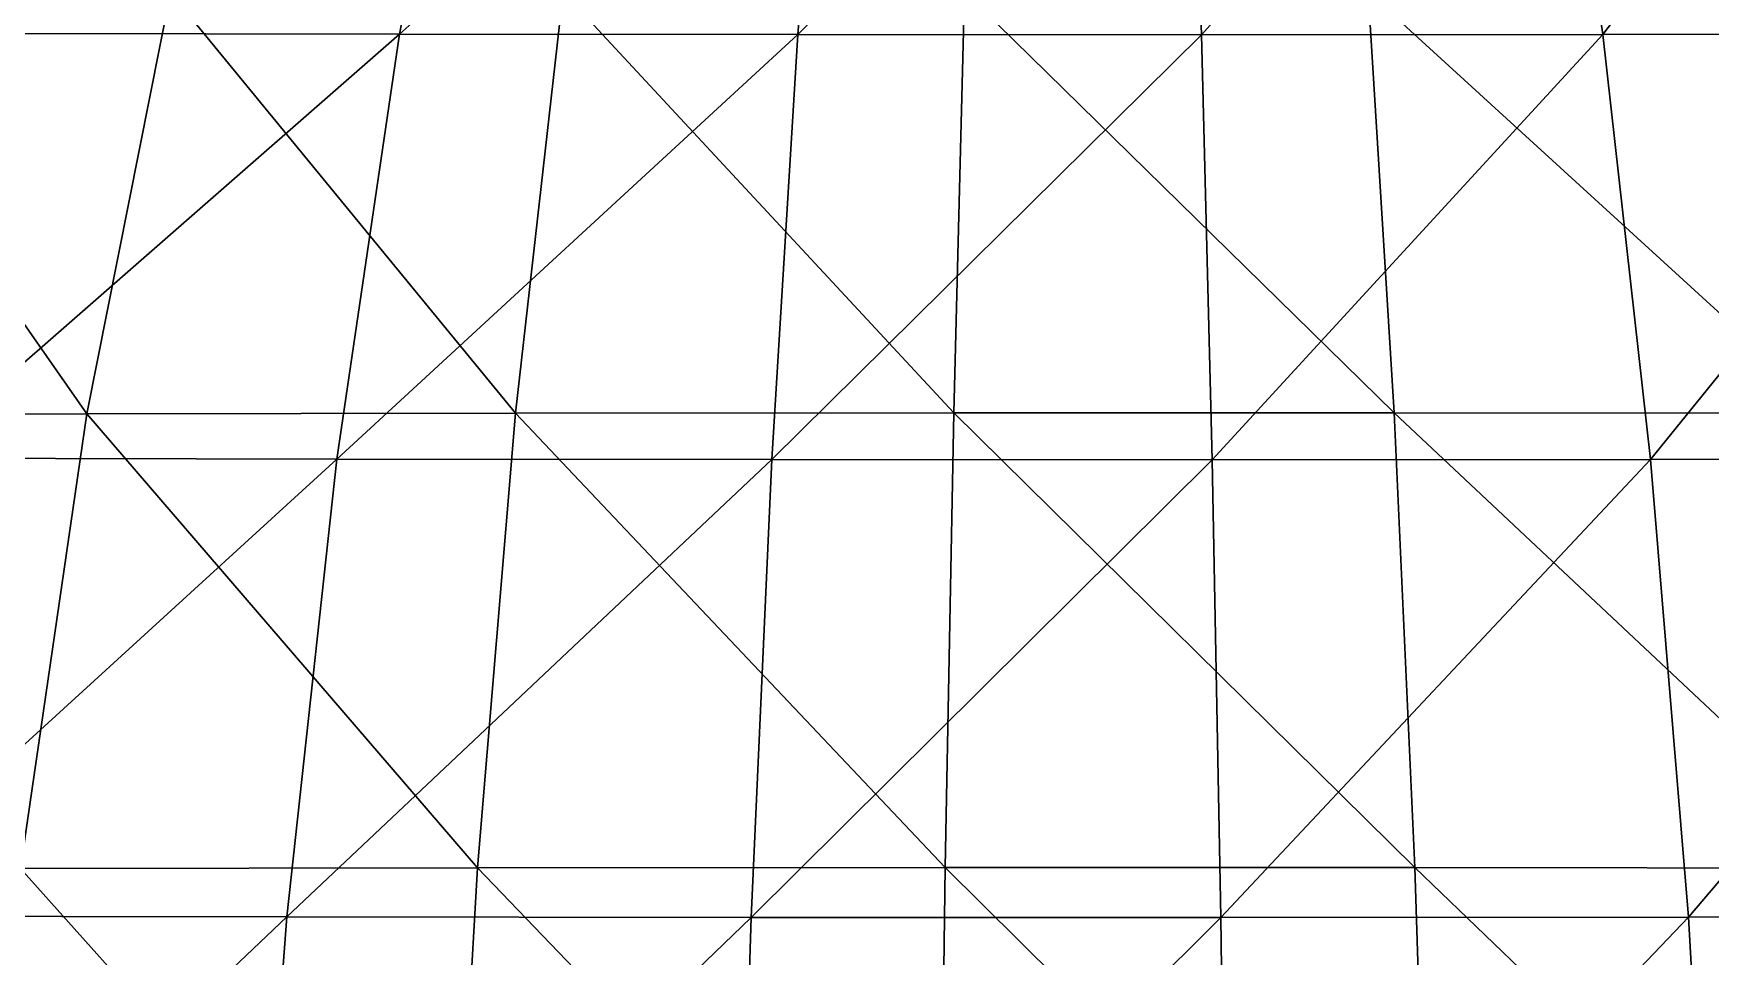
# Model space of a CAD drawing. Header units: metres. Extents: x -186 to 389, y -250 to 250.
# Drawn here: x 32.5 to 140.3, y 91.6 to 150.9 of the extents above; entities that cross this region are included whole.
import ezdxf

# ---------------------------------------------------------------- set-up
doc = ezdxf.new("R2010")
doc.units = ezdxf.units.M

msp = doc.modelspace()

# ---------------------------------------------------------------- linework, layer by layer
for points in [[(31.189423, 150.88797, -793.29504), (56.058456, 150.83638, -800.68506), (60.835403, 175.56894, -779.83136), (60.835503, 175.56905, -779.83124)], [(60.835403, 175.56894, -779.83136), (56.058456, 150.83638, -800.68506), (83.67109, 175.54353, -783.4685), (83.67119, 175.54364, -783.4684)], [(56.058456, 150.83638, -800.68506), (81.679436, 150.8079, -804.7658), (83.67109, 175.54353, -783.4685), (83.67119, 175.54364, -783.4684)], [(83.67109, 175.54353, -783.4685), (81.679436, 150.8079, -804.7658), (106.78616, 175.53917, -784.094), (106.78626, 175.53928, -784.0939)], [(81.679436, 150.8079, -804.7658), (107.61388, 150.80301, -805.4675), (106.78616, 175.53917, -784.094), (106.78626, 175.53928, -784.0939)], [(106.78616, 175.53917, -784.094), (107.61388, 150.80301, -805.4675), (129.78503, 175.55591, -781.697), (129.78514, 175.55602, -781.6969)], [(107.61388, 150.80301, -805.4675), (133.41795, 150.82178, -802.77826), (129.78503, 175.55591, -781.697), (129.78514, 175.55602, -781.6969)], [(129.78503, 175.55591, -781.697), (133.41795, 150.82178, -802.77826), (152.27437, 175.59344, -776.3187), (152.27448, 175.59355, -776.3186)], [(133.41795, 150.82178, -802.77826), (158.65033, 150.8639, -796.7439), (152.27437, 175.59344, -776.3187), (152.27448, 175.59355, -776.3186)], [(35.977303, 126.44084, -400.27164), (9.529045, 126.37015, -410.39746), (17.120872, 153.4446, -427.09265), (17.120972, 153.4447, -427.09256)], [(41.349747, 153.50935, -417.81656), (35.977303, 126.44084, -400.27164), (17.120872, 153.4446, -427.09265), (17.120972, 153.4447, -427.09256)], [(63.52095, 126.486824, -393.68457), (35.977303, 126.44084, -400.27164), (41.349747, 153.50935, -417.81656), (41.349846, 153.50946, -417.81647)], [(66.58206, 153.55148, -411.78223), (63.52095, 126.486824, -393.68457), (41.349747, 153.50935, -417.81656), (41.349846, 153.50946, -417.81647)], [(91.68876, 126.50732, -390.74896), (63.52095, 126.486824, -393.68457), (66.58206, 153.55148, -411.78223), (66.58216, 153.55159, -411.78214)], [(92.38619, 153.57027, -409.09293), (91.68876, 126.50732, -390.74896), (66.58206, 153.55148, -411.78223), (66.58216, 153.55159, -411.78214)], [(119.99878, 126.50197, -391.51495), (91.68876, 126.50732, -390.74896), (92.38619, 153.57027, -409.09293), (92.38629, 153.57037, -409.09283)], [(118.3206, 153.56535, -409.79468), (119.99878, 126.50197, -391.51495), (92.38619, 153.57027, -409.09293), (92.38629, 153.57037, -409.09283)], [(143.94151, 153.53688, -413.87546), (147.96661, 126.47087, -395.96954), (118.3206, 153.56535, -409.79468), (118.3207, 153.56546, -409.7946)], [(147.96661, 126.47087, -395.96954), (119.99878, 126.50197, -391.51495), (118.3206, 153.56535, -409.79468), (118.3207, 153.56546, -409.7946)], [(31.189423, 150.88797, -793.29504), (24.886307, 123.57934, -810.1444), (56.058456, 150.83638, -800.68506), (56.058556, 150.83649, -800.68494)], [(24.886307, 123.57934, -810.1444), (52.033363, 123.523026, -818.2113), (56.058456, 150.83638, -800.68506), (56.058556, 150.83649, -800.68494)], [(56.058456, 150.83638, -800.68506), (52.033363, 123.523026, -818.2113), (81.679436, 150.8079, -804.7658), (81.679535, 150.80801, -804.7657)], [(52.033363, 123.523026, -818.2113), (80.00124, 123.49193, -822.6659), (81.679436, 150.8079, -804.7658), (81.679535, 150.80801, -804.7657)], [(81.679436, 150.8079, -804.7658), (80.00124, 123.49193, -822.6659), (107.61388, 150.80301, -805.4675), (107.613976, 150.80312, -805.4674)], [(80.00124, 123.49193, -822.6659), (108.3113, 123.48658, -823.4319), (107.61388, 150.80301, -805.4675), (107.613976, 150.80312, -805.4674)], [(107.61388, 150.80301, -805.4675), (108.3113, 123.48658, -823.4319), (133.41795, 150.82178, -802.77826), (133.41806, 150.82188, -802.77814)], [(108.3113, 123.48658, -823.4319), (136.47908, 123.50707, -820.4963), (133.41795, 150.82178, -802.77826), (133.41806, 150.82188, -802.77814)], [(133.41795, 150.82178, -802.77826), (136.47908, 123.50707, -820.4963), (158.65033, 150.8639, -796.7439), (158.65044, 150.86401, -796.7438)], [(136.47908, 123.50707, -820.4963), (164.02277, 123.553055, -813.9092), (158.65033, 150.8639, -796.7439), (158.65044, 150.86401, -796.7438)], [(35.977303, 126.44084, -400.27164), (31.700325, 97.20887, -386.25055), (9.529045, 126.37015, -410.39746), (9.529145, 126.37025, -410.39737)], [(61.084, 97.25793, -379.22345), (31.700325, 97.20887, -386.25055), (35.977303, 126.44084, -400.27164), (35.9774, 126.44094, -400.27155)], [(63.52095, 126.486824, -393.68457), (61.084, 97.25793, -379.22345), (35.977303, 126.44084, -400.27164), (35.9774, 126.44094, -400.27155)], [(91.13354, 97.2798, -376.09167), (61.084, 97.25793, -379.22345), (63.52095, 126.486824, -393.68457), (63.52105, 126.48692, -393.68448)], [(91.68876, 126.50732, -390.74896), (91.13354, 97.2798, -376.09167), (63.52095, 126.486824, -393.68457), (63.52105, 126.48692, -393.68448)], [(121.33476, 97.274086, -376.90887), (91.13354, 97.2798, -376.09167), (91.68876, 126.50732, -390.74896), (91.68886, 126.507416, -390.74887)], [(119.99878, 126.50197, -391.51495), (121.33476, 97.274086, -376.90887), (91.68876, 126.50732, -390.74896), (91.68886, 126.507416, -390.74887)], [(147.96661, 126.47087, -395.96954), (151.17097, 97.24091, -381.661), (119.99878, 126.50197, -391.51495), (119.99888, 126.50207, -391.51486)], [(151.17097, 97.24091, -381.661), (121.33476, 97.274086, -376.90887), (119.99878, 126.50197, -391.51495), (119.99888, 126.50207, -391.51486)], [(24.886307, 123.57934, -810.1444), (19.8684, 94.15622, -823.5045), (52.033363, 123.523026, -818.2113), (52.033463, 123.523125, -818.2112)], [(19.8684, 94.15622, -823.5045), (48.82898, 94.09614, -832.11035), (52.033363, 123.523026, -818.2113), (52.033463, 123.523125, -818.2112)], [(52.033363, 123.523026, -818.2113), (48.82898, 94.09614, -832.11035), (80.00124, 123.49193, -822.6659), (80.00134, 123.49203, -822.6658)], [(48.82898, 94.09614, -832.11035), (78.66527, 94.062965, -836.8625), (80.00124, 123.49193, -822.6659), (80.00134, 123.49203, -822.6658)], [(80.00124, 123.49193, -822.6659), (78.66527, 94.062965, -836.8625), (108.3113, 123.48658, -823.4319), (108.3114, 123.48668, -823.43176)], [(78.66527, 94.062965, -836.8625), (108.866554, 94.05725, -837.6797), (108.3113, 123.48658, -823.4319), (108.3114, 123.48668, -823.43176)], [(108.3113, 123.48658, -823.4319), (108.866554, 94.05725, -837.6797), (136.47908, 123.50707, -820.4963), (136.47919, 123.50717, -820.49615)], [(108.866554, 94.05725, -837.6797), (138.91602, 94.079124, -834.5479), (136.47908, 123.50707, -820.4963), (136.47919, 123.50717, -820.49615)], [(136.47908, 123.50707, -820.4963), (138.91602, 94.079124, -834.5479), (164.02277, 123.553055, -813.9092), (164.02287, 123.553154, -813.90906)], [(138.91602, 94.079124, -834.5479), (168.29974, 94.12818, -827.52075), (164.02277, 123.553055, -813.9092), (164.02287, 123.553154, -813.90906)], [(59.312904, 66.36492, -368.6462), (28.591965, 66.31364, -375.99313), (31.700325, 97.20887, -386.25055), (31.700424, 97.20897, -386.25046)], [(61.084, 97.25793, -379.22345), (59.312904, 66.36492, -368.6462), (31.700325, 97.20887, -386.25055), (31.700424, 97.20897, -386.25046)], [(90.73002, 66.38779, -365.37195), (59.312904, 66.36492, -368.6462), (61.084, 97.25793, -379.22345), (61.0841, 97.258026, -379.22336)], [(91.13354, 97.2798, -376.09167), (90.73002, 66.38779, -365.37195), (61.084, 97.25793, -379.22345), (61.0841, 97.258026, -379.22336)], [(122.30575, 66.38182, -366.22632), (90.73002, 66.38779, -365.37195), (91.13354, 97.2798, -376.09167), (91.13364, 97.2799, -376.09158)], [(121.33476, 97.274086, -376.90887), (122.30575, 66.38182, -366.22632), (91.13354, 97.2798, -376.09167), (91.13364, 97.2799, -376.09158)], [(151.17097, 97.24091, -381.661), (153.4998, 66.34714, -371.19476), (121.33476, 97.274086, -376.90887), (121.33486, 97.274185, -376.90878)], [(153.4998, 66.34714, -371.19476), (122.30575, 66.38182, -366.22632), (121.33476, 97.274086, -376.90887), (121.33486, 97.274185, -376.90878)], [(19.8684, 94.15622, -823.5045), (16.221573, 63.12205, -833.1468), (48.82898, 94.09614, -832.11035), (48.82908, 94.09624, -832.1102)], [(16.221573, 63.12205, -833.1468), (46.500175, 63.05924, -842.1442), (48.82898, 94.09614, -832.11035), (48.82908, 94.09624, -832.1102)], [(48.82898, 94.09614, -832.11035), (46.500175, 63.05924, -842.1442), (78.66527, 94.062965, -836.8625), (78.66537, 94.063065, -836.86237)], [(46.500175, 63.05924, -842.1442), (77.69429, 63.024548, -847.1127), (78.66527, 94.062965, -836.8625), (78.66537, 94.063065, -836.86237)], [(78.66527, 94.062965, -836.8625), (77.69429, 63.024548, -847.1127), (108.866554, 94.05725, -837.6797), (108.86665, 94.05735, -837.67957)], [(77.69429, 63.024548, -847.1127), (109.27006, 63.01859, -847.96704), (108.866554, 94.05725, -837.6797), (108.86665, 94.05735, -837.67957)], [(108.866554, 94.05725, -837.6797), (109.27006, 63.01859, -847.96704), (138.91602, 94.079124, -834.5479), (138.91612, 94.07922, -834.5478)], [(109.27006, 63.01859, -847.96704), (140.68713, 63.041443, -844.69275), (138.91602, 94.079124, -834.5479), (138.91612, 94.07922, -834.5478)], [(138.91602, 94.079124, -834.5479), (140.68713, 63.041443, -844.69275), (168.29974, 94.12818, -827.52075), (168.29985, 94.12828, -827.5206)]]:
    msp.add_3dface(points)

doc.saveas('drawing.dxf')
